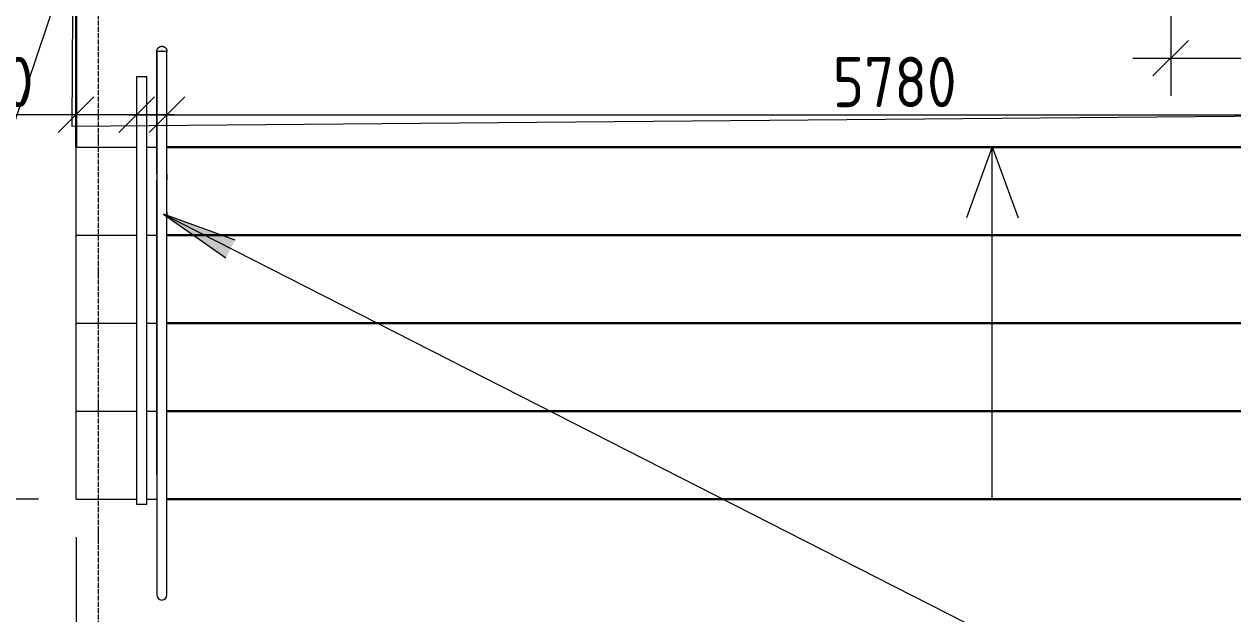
# Model space of a CAD drawing. Header units: millimetres. Extents: x 504091 to 2165846, y 135022 to 442887.
# Drawn here: x 1028373 to 1033176, y 322703 to 325046 of the extents above; entities that cross this region are included whole.
import ezdxf

# ---------------------------------------------------------------- set-up
doc = ezdxf.new("R2010")
doc.units = ezdxf.units.MM
doc.linetypes.add('ADSK_Линия сетки', pattern=[25, 20, -2.5, 0, -2.5])
doc.linetypes.add('осеваяX2', pattern=[4, 2.5, -0.5, 0.5, -0.5])
doc.layers.get('Defpoints').update_dxf_attribs({"color": 255})
for name, color, linetype, lineweight in [('Аннотация', 7, 'Continuous', 9), ('Лестницы', 7, 'Continuous', 18), ('Ограждение', 7, 'Continuous', 18), ('Оси', 165, 'осеваяX2', 13), ('Перекрытие', 7, 'Continuous', 18), ('размеры', 7, 'Continuous', 9), ('Узлы', 7, 'Continuous', 18)]:
    doc.layers.add(name, color=color, linetype=linetype, lineweight=lineweight)
doc.layers.add('ВСПОМОГАТЕЛЬНЫЙ', color=52, linetype='Continuous', lineweight=5, plot=False)
doc.layers.add('Линии', color=7, linetype='Continuous', lineweight=9, true_color=0x00a600)
doc.styles.add('GOST Common_1', font='GOST_Common.ttf', dxfattribs={"width": 0.9, "height": 250})
doc.styles.add('GOST Common_3', font='GOST_Common.ttf', dxfattribs={"height": 250})
doc.styles.add('GOST Common_6', font='GOST_Common.ttf', dxfattribs={"width": 0.9, "height": 200})
doc.dimstyles.new('ADSK_Основной_2_5_мм_округление_до_1', dxfattribs={"dimscale": 304.8, "dimtxt": 251.428749, "dimasz": 0.463911, "dimexe": 0.492126, "dimexo": 0.492126, "dimgap": 0.098425, "dimtad": 1, "dimdec": 0, "dimdsep": 46, "dimtxsty": 'GOST Common_3', "dimblk1": 'OBLIQUE', "dimblk2": 'OBLIQUE', "dimsah": 1, "dimcen": 0.09, "dimdle": 0.492126, "dimazin": 2, "dimtfac": 1, "dimtdec": 4, "dimtix": 1, "dimtmove": 0, "dimatfit": 3, "dimfxl": 0, "dimtvp": 1, "dimtolj": 1, "dimtzin": 0, "dimlwd": 20, "dimlwe": 20, "dimarcsym": 0})
doc.dimstyles.new('ADSK_Основной_2_5_мм_Округление_до_10_мм', dxfattribs={"dimscale": 304.8, "dimtxt": 251.428749, "dimasz": 0.463911, "dimexe": 0.492126, "dimexo": 0.492126, "dimgap": 0.098425, "dimtad": 1, "dimdec": 0, "dimrnd": 10, "dimdsep": 46, "dimtxsty": 'GOST Common_1', "dimblk1": 'OBLIQUE', "dimblk2": 'OBLIQUE', "dimsah": 1, "dimcen": 0.09, "dimdle": 0.492126, "dimazin": 2, "dimtfac": 1, "dimtdec": 4, "dimtix": 1, "dimtmove": 0, "dimatfit": 3, "dimfxl": 0, "dimtvp": 1, "dimtolj": 1, "dimtzin": 0, "dimlwd": 20, "dimlwe": 20, "dimarcsym": 0})

# ---------------------------------------------------------------- blocks, each defined once
blk = doc.blocks.new('Ограждение - Ограждение-2045042-План 1-го этажа')
at = {"layer": 'Ограждение'}
for p, q in [((18650.4, -2845), (18690.4, -2845)), ((18650.4, -3345), (18650.4, -2845)), ((18690.4, -3345), (18690.4, -2845)), ((18650.4, -4545), (18650.4, -3345)), ((18690.4, -4545), (18690.4, -3345)), ((18690.4, -4545), (18650.4, -4545))]:
    blk.add_line(p, q, dxfattribs=at)
blk = doc.blocks.new('Тип перил - Перила_Внутренний_-3098203-План 1-го этажа')
at = {"layer": 'Ограждение'}
for p, q in [((18730.4, -2845), (18730.4, -3332.5)), ((18752.7, -2845), (18748, -2845)), ((18770.4, -3332.5), (18770.4, -2845)), ((18730.4, -3346.6), (18730.4, -4525)), ((18770.4, -4525), (18770.4, -3346.6))]:
    blk.add_line(p, q, dxfattribs=at)
at = {"layer": 'Ограждение', "flags": 128}
for points in [[(18730.4, -3332.5), (18730.4, -3333.7), (18730.4, -3334.9), (18730.4, -3336.1), (18730.4, -3337.3), (18730.4, -3338.5), (18730.4, -3339.6), (18730.4, -3340.8), (18730.4, -3341.9), (18730.4, -3343.1), (18730.4, -3344.2), (18730.4, -3345.3), (18730.4, -3346.4), (18730.4, -3346.6)], [(18770.4, -3346.6), (18770.4, -3345.5), (18770.4, -3344.5), (18770.4, -3343.3), (18770.4, -3342.2), (18770.4, -3341.1), (18770.4, -3339.9), (18770.4, -3338.8), (18770.4, -3337.6), (18770.4, -3336.4), (18770.4, -3335.2), (18770.4, -3334), (18770.4, -3332.8), (18770.4, -3332.5)]]:
    blk.add_lwpolyline(points, dxfattribs=at)
blk = doc.blocks.new('Тип перил - D40-16087-План 1-го этажа')
at = {"layer": 'Ограждение', "flags": 128}
for points in [[(0, 20), (0.8, 20), (1.6, 19.9), (2.4, 19.9), (3.2, 19.7), (4, 19.6), (4.8, 19.4), (5.5, 19.2), (6.3, 19), (7, 18.7), (7.8, 18.4), (8.5, 18.1), (9.2, 17.7), (9.9, 17.4), (10.6, 16.9), (11.3, 16.5), (11.9, 16), (12.6, 15.6), (13.2, 15), (13.8, 14.5), (14.3, 13.9), (14.9, 13.3), (15.4, 12.7), (15.9, 12.1), (16.4, 11.5), (16.8, 10.8), (17.2, 10.1), (17.6, 9.4), (18, 8.7), (18.3, 8), (18.6, 7.2), (18.9, 6.5), (19.2, 5.7), (19.4, 5), (19.6, 4.2), (19.7, 3.4), (19.8, 2.6), (19.9, 1.8), (20, 1), (20, 0.2), (20, 0)], [(20, 0), (20, -0.8), (19.9, -1.6), (19.9, -2.4), (19.7, -3.2), (19.6, -4), (19.4, -4.8), (19.2, -5.5), (19, -6.3), (18.7, -7), (18.4, -7.8), (18.1, -8.5), (17.7, -9.2), (17.4, -9.9), (16.9, -10.6), (16.5, -11.3), (16, -11.9), (15.6, -12.6), (15, -13.2), (14.5, -13.8), (13.9, -14.3), (13.3, -14.9), (12.7, -15.4), (12.1, -15.9), (11.5, -16.4), (10.8, -16.8), (10.1, -17.2), (9.4, -17.6), (8.7, -18), (8, -18.3), (7.2, -18.6), (6.5, -18.9), (5.7, -19.2), (5, -19.4), (4.2, -19.6), (3.4, -19.7), (2.6, -19.8), (1.8, -19.9), (1, -20), (0.2, -20), (0, -20)]]:
    blk.add_lwpolyline(points, dxfattribs=at)
blk = doc.blocks.new('Тип перил - Перила_Внутренний_-V60-План 1-го этажа')
at = {"layer": 'Ограждение'}
for p, q in [((18730.4, -2845), (18770.4, -2845)), ((18730.4, -3332.5), (18730.4, -2845)), ((18770.4, -3332.5), (18770.4, -2845)), ((18730.4, -3332.5), (18730.4, -3356)), ((18730.4, -4525), (18730.4, -3356)), ((18770.4, -3332.5), (18770.4, -3356)), ((18770.4, -4525), (18770.4, -3356))]:
    blk.add_line(p, q, dxfattribs=at)
blk = doc.blocks.new('Тип перил - Перила_Внутренний_-3098215-План 1-го этажа')
at = {"layer": 'Ограждение', "flags": 128}
for points in [[(18730.4, -3332.5), (18730.4, -3333.7), (18730.4, -3334.9), (18730.4, -3336.1), (18730.4, -3337.3), (18730.4, -3338.5), (18730.4, -3339.6), (18730.4, -3340.8), (18730.4, -3341.9), (18730.4, -3343.1), (18730.4, -3344.2), (18730.4, -3345.3), (18730.4, -3346.4), (18730.4, -3346.6)], [(18770.4, -3346.6), (18770.4, -3345.5), (18770.4, -3344.5), (18770.4, -3343.3), (18770.4, -3342.2), (18770.4, -3341.1), (18770.4, -3339.9), (18770.4, -3338.8), (18770.4, -3337.6), (18770.4, -3336.4), (18770.4, -3335.2), (18770.4, -3334), (18770.4, -3332.8)]]:
    blk.add_lwpolyline(points, dxfattribs=at)
blk = doc.blocks.new('Тип перил - D40-V58-План 1-го этажа')
at = {"layer": 'Ограждение', "flags": 128}
for points in [[(4.8, 19.4), (5.5, 19.2), (6.3, 19), (7, 18.7), (7.8, 18.4), (8.5, 18.1), (9.2, 17.7), (9.9, 17.4), (10.6, 16.9), (11.3, 16.5), (11.9, 16), (12.6, 15.6), (13.2, 15), (13.8, 14.5), (14.3, 13.9), (14.9, 13.3), (15.4, 12.7), (15.9, 12.1), (16.4, 11.5), (16.8, 10.8), (17.2, 10.1), (17.6, 9.4), (18, 8.7), (18.3, 8), (18.6, 7.2), (18.9, 6.5), (19.2, 5.7), (19.4, 5), (19.6, 4.2), (19.7, 3.4), (19.8, 2.6), (19.9, 1.8), (20, 1), (20, 0.2), (20, 0)], [(9.4, -17.6), (8.7, -18), (8, -18.3), (7.2, -18.6), (6.5, -18.9), (5.7, -19.2), (5, -19.4), (4.2, -19.6)], [(20, 0), (20, -0.8), (19.9, -1.6), (19.9, -2.4), (19.7, -3.2), (19.6, -4), (19.4, -4.8), (19.2, -5.5), (19, -6.3), (18.7, -7), (18.4, -7.8), (18.1, -8.5), (17.7, -9.2), (17.4, -9.9), (16.9, -10.6), (16.5, -11.3), (16, -11.9), (15.6, -12.6), (15, -13.2), (14.5, -13.8), (13.9, -14.3), (13.3, -14.9), (12.7, -15.4), (12.1, -15.9), (11.5, -16.4), (10.8, -16.8), (10.1, -17.2)]]:
    blk.add_lwpolyline(points, dxfattribs=at)
blk = doc.blocks.new('Тип перил - Перила_Внутренний_-V61-План 1-го этажа')
at = {"layer": 'Ограждение'}
for p, q in [((18730.4, -3332.5), (18730.4, -3346.7)), ((18770.4, -3332.5), (18770.4, -3346.7))]:
    blk.add_line(p, q, dxfattribs=at)
blk = doc.blocks.new('ADSK_Стрелка - По умолчанию-7055096-План 1-го этажа')
at = {"layer": 'Узлы'}
blk.add_line((0, 0), (1399.4, 0.2), dxfattribs=at)
blk = doc.blocks.new('_Oblique')
at = {"color": 0, "linetype": 'ByBlock', "lineweight": -2}
blk.add_line((-0.5, -0.5), (0.5, 0.5), dxfattribs=at)
blk = doc.blocks.new('*D980')
at = {"layer": 'Defpoints', "color": 0, "lineweight": 20, "transparency": 16777216}
for p in [(1034724.3, 324686.3), (1028940.8, 324628.1), (1034724.3, 324558.2)]:
    blk.add_point(p, dxfattribs=at)
at = {"layer": 'размеры', "color": 0, "transparency": 16777216}
for p, q in [((1028940.8, 324778.1), (1028940.8, 324836.3)), ((1034724.3, 324708.2), (1034724.3, 324836.3)), ((1028790.8, 324686.3), (1034874.3, 324686.3))]:
    blk.add_line(p, q, dxfattribs=at)
at = {"layer": 'размеры', "color": 0, "transparency": 16777216, "xscale": 141.4, "yscale": 141.4, "zscale": 141.4, "rotation": 180}
blk.add_blockref('_Oblique', (1028940.8, 324686.3), dxfattribs=at)
at = {"layer": 'размеры', "color": 0, "transparency": 16777216, "xscale": 141.4, "yscale": 141.4, "zscale": 141.4}
blk.add_blockref('_Oblique', (1034724.3, 324686.3), dxfattribs=at)
at = {"layer": 'размеры', "color": 0, "lineweight": 20, "transparency": 16777216, "insert": (1031832.5, 324816.3), "char_height": 200, "attachment_point": 5, "style": 'GOST Common_6'}
blk.add_mtext('\\A1;5780', dxfattribs=at)
blk = doc.blocks.new('*D946')
at = {"layer": 'Defpoints', "color": 0, "lineweight": 20, "transparency": 16777216}
for p in [(1028579.7, 324686.3), (1028579.7, 324631.5), (1028820.8, 324609.9)]:
    blk.add_point(p, dxfattribs=at)
at = {"layer": 'размеры', "color": 0, "transparency": 16777216}
for p, q in [((1028579.7, 324781.5), (1028579.7, 324836.3)), ((1028820.8, 324759.9), (1028820.8, 324836.3)), ((1028579.7, 324686.3), (1028018.3, 324686.3)), ((1028970.8, 324686.3), (1028579.7, 324686.3))]:
    blk.add_line(p, q, dxfattribs=at)
at = {"layer": 'размеры', "color": 0, "transparency": 16777216, "xscale": 141.4, "yscale": 141.4, "zscale": 141.4, "rotation": 180}
blk.add_blockref('_Oblique', (1028579.7, 324686.3), dxfattribs=at)
at = {"layer": 'размеры', "color": 0, "transparency": 16777216, "xscale": 141.4, "yscale": 141.4, "zscale": 141.4}
blk.add_blockref('_Oblique', (1028820.8, 324686.3), dxfattribs=at)
at = {"layer": 'размеры', "color": 0, "lineweight": 20, "transparency": 16777216, "insert": (1028228.3, 324816.3), "char_height": 200, "attachment_point": 5, "style": 'GOST Common_6'}
blk.add_mtext('\\A1;240', dxfattribs=at)
blk = doc.blocks.new('*D983')
at = {"layer": 'Defpoints', "color": 0, "lineweight": 20, "transparency": 16777216}
for p in [(1028579.7, 323158.2), (1041829.7, 323158.2), (1041829.7, 322511.5)]:
    blk.add_point(p, dxfattribs=at)
at = {"layer": 'размеры', "color": 0, "transparency": 16777216}
for p, q in [((1028579.7, 323008.2), (1028579.7, 322361.5)), ((1041829.7, 323008.2), (1041829.7, 322361.5)), ((1028429.7, 322511.5), (1041979.7, 322511.5))]:
    blk.add_line(p, q, dxfattribs=at)
at = {"layer": 'размеры', "color": 0, "transparency": 16777216, "xscale": 141.4, "yscale": 141.4, "zscale": 141.4, "rotation": 180}
blk.add_blockref('_Oblique', (1028579.7, 322511.5), dxfattribs=at)
at = {"layer": 'размеры', "color": 0, "transparency": 16777216, "xscale": 141.4, "yscale": 141.4, "zscale": 141.4}
blk.add_blockref('_Oblique', (1041829.7, 322511.5), dxfattribs=at)
at = {"layer": 'размеры', "color": 0, "lineweight": 20, "transparency": 16777216, "insert": (1035204.7, 322641.5), "char_height": 200, "attachment_point": 5, "style": 'GOST Common_6'}
blk.add_mtext('\\A1;13250', dxfattribs=at)
blk = doc.blocks.new('*D1024')
at = {"layer": 'Defpoints', "color": 0, "lineweight": 20, "transparency": 16777216}
for p in [(1028545.2, 326303.3), (1028263.7, 323158.2), (1028579.7, 323158.2)]:
    blk.add_point(p, dxfattribs=at)
at = {"layer": 'размеры', "color": 0, "transparency": 16777216}
for p, q in [((1028263.7, 326453.3), (1028263.7, 323008.2)), ((1028395.2, 326303.3), (1028113.7, 326303.3)), ((1028429.7, 323158.2), (1028113.7, 323158.2))]:
    blk.add_line(p, q, dxfattribs=at)
at = {"layer": 'размеры', "color": 0, "transparency": 16777216, "xscale": 141.4, "yscale": 141.4, "zscale": 141.4}
for p, rotation in [((1028263.7, 326303.3), 90), ((1028263.7, 323158.2), 270)]:
    blk.add_blockref('_Oblique', p, dxfattribs=dict(at, rotation=rotation))
at = {"layer": 'размеры', "color": 0, "lineweight": 20, "transparency": 16777216, "insert": (1028133.7, 325385.7), "char_height": 200, "attachment_point": 5, "rotation": 90, "style": 'GOST Common_6'}
blk.add_mtext('\\A1;3145', dxfattribs=at)
blk = doc.blocks.new('*D1025')
at = {"layer": 'Defpoints', "color": 0, "lineweight": 20, "transparency": 16777216}
for p in [(1032929.5, 325248.2), (1034429.5, 325248.2), (1034429.5, 324911)]:
    blk.add_point(p, dxfattribs=at)
at = {"layer": 'размеры', "color": 0, "transparency": 16777216}
for p, q in [((1032929.5, 325098.2), (1032929.5, 324761)), ((1034429.5, 325098.2), (1034429.5, 324761)), ((1032779.5, 324911), (1034579.5, 324911))]:
    blk.add_line(p, q, dxfattribs=at)
at = {"layer": 'размеры', "color": 0, "transparency": 16777216, "xscale": 141.4, "yscale": 141.4, "zscale": 141.4, "rotation": 180}
blk.add_blockref('_Oblique', (1032929.5, 324911), dxfattribs=at)
at = {"layer": 'размеры', "color": 0, "transparency": 16777216, "xscale": 141.4, "yscale": 141.4, "zscale": 141.4}
blk.add_blockref('_Oblique', (1034429.5, 324911), dxfattribs=at)
at = {"layer": 'размеры', "color": 0, "lineweight": 20, "transparency": 16777216, "insert": (1033679.5, 325041), "char_height": 200, "attachment_point": 5, "style": 'GOST Common_6'}
blk.add_mtext('\\A1;1500', dxfattribs=at)

msp = doc.modelspace()

# ---------------------------------------------------------------- hatches: boundary and pattern name
at = {"layer": 'Аннотация', "lineweight": 9}
msp.add_hatch(color=256, dxfattribs=at).paths.add_polyline_path([(1028927.0591, 324291.2949), (1029174.9693, 324117.8), (1029211.4257, 324187.8756)])

# ---------------------------------------------------------------- linework, layer by layer
for p, q in [((1028852.4827, 326187.4104), (1028176.769, 324191.0758)), ((1028927.0591, 324291.2949), (1029174.9693, 324117.8)), ((1029211.4257, 324187.8756), (1028927.0591, 324291.2949)), ((1028927.0591, 324291.2949), (1033252.0337, 322089.5495))]:
    msp.add_line(p, q, dxfattribs=at)
at = {"layer": 'Аннотация', "lineweight": 20}
for q in [(1032117.484, 324276.3028), (1032322.6961, 324276.3028)]:
    msp.add_line((1032220.0901, 324558.2106), q, dxfattribs=at)
at = {"layer": 'ВСПОМОГАТЕЛЬНЫЙ', "color": 1, "ltscale": 0.03}
msp.add_lwpolyline([(1028725.5526, 329368.3051), (1028723.5347, 329013.5409), (1028587.5272, 329013.5409), (1028562.6519, 324640.8787), (1041806.0045, 324754.5907), (1041717.1355, 329350.3014)], dxfattribs=at)
at = {"layer": 'Лестницы'}
for p, q in [((1028579.6885, 324557.5657), (1028820.7613, 324557.5657)), ((1028579.6885, 324257.5657), (1028579.6885, 324557.5657)), ((1028860.7613, 324557.5657), (1028900.7613, 324557.5657)), ((1028579.6885, 323957.5657), (1028579.6885, 324257.5657)), ((1028579.6885, 324208.2106), (1028820.7613, 324208.2106)), ((1028579.6885, 324208.2106), (1028820.7613, 324208.2106)), ((1028860.7613, 324208.2106), (1028901.2881, 324208.2106)), ((1028860.7613, 324208.2106), (1028901.2881, 324208.2106)), ((1028940.7613, 324208.2106), (1034724.8287, 324208.2106)), ((1028579.6885, 323657.5657), (1028579.6885, 323957.5657)), ((1028579.6885, 323858.2106), (1028820.7613, 323858.2106)), ((1028579.6885, 323858.2106), (1028820.7613, 323858.2106)), ((1028860.7613, 323858.2106), (1028900.7613, 323858.2106)), ((1028860.7613, 323858.2106), (1028900.7613, 323858.2106)), ((1028940.7613, 323858.2106), (1034724.3019, 323858.2106)), ((1028579.6885, 323357.5657), (1028579.6885, 323657.5657)), ((1028579.6885, 323508.2106), (1028820.7613, 323508.2106)), ((1028579.6885, 323508.2106), (1028820.7613, 323508.2106)), ((1028860.7613, 323508.2106), (1028900.7613, 323508.2106)), ((1028860.7613, 323508.2106), (1028900.7613, 323508.2106)), ((1028940.7613, 323508.2106), (1034724.3019, 323508.2106)), ((1028579.6885, 323158.2106), (1028579.6885, 323357.5657)), ((1028579.6885, 323158.2106), (1028820.7613, 323158.2106)), ((1028579.6885, 323158.2106), (1028820.7613, 323158.2106)), ((1028860.7613, 323158.2106), (1028900.7613, 323158.2106)), ((1028860.7613, 323158.2106), (1028900.7613, 323158.2106)), ((1028940.7613, 323158.2106), (1034724.3019, 323158.2106))]:
    msp.add_line(p, q, dxfattribs=at)
at = {"layer": 'Лестницы', "color": 2, "lineweight": 30}
for p, q in [((1028940.7613, 324557.5657), (1034724.3019, 324557.5657)), ((1028940.7613, 324208.2106), (1034724.8287, 324208.2106)), ((1028940.7613, 323858.2106), (1034724.3019, 323858.2106)), ((1028940.7613, 323508.2106), (1034724.3019, 323508.2106)), ((1028940.7613, 323158.2106), (1034724.3019, 323158.2106))]:
    msp.add_line(p, q, dxfattribs=at)
msp.add_lwpolyline([(1028579.6885, 324558.2106), (1028579.6885, 326303.3051)], dxfattribs=at)
at = {"layer": 'Линии', "color": 7}
for p, q in [((1028900.7613, 323258.2186), (1028900.7613, 322778.2106)), ((1028940.7613, 322778.2106), (1028940.7613, 323258.2186))]:
    msp.add_line(p, q, dxfattribs=at)
msp.add_arc((1028920.7613, 322778.2106), 20, 180, 0, dxfattribs=at)
at = {"layer": 'Оси', "linetype": 'ADSK_Линия сетки'}
msp.add_line((1028668.6554, 318689.9319), (1028668.6554, 331772.0057), dxfattribs=at)
at = {"layer": 'Перекрытие'}
msp.add_line((1029389.4584, 324558.2106), (1034724.3019, 324558.2106), dxfattribs=at)

# ---------------------------------------------------------------- block references
at = {"layer": 'Ограждение', "rotation": 90}
for name in ['Тип перил - D40-16087-План 1-го этажа', 'Тип перил - D40-V58-План 1-го этажа']:
    msp.add_blockref(name, (1028920.7613, 324938.2186), dxfattribs=at)
at = {"layer": 'Ограждение'}
for name, p in [('Тип перил - Перила_Внутренний_-3098203-План 1-го этажа', (1010170.393, 327783.2186)), ('Тип перил - Перила_Внутренний_-V60-План 1-го этажа', (1010170.393, 327783.2186)), ('Ограждение - Ограждение-2045042-План 1-го этажа', (1010170.393, 327682.5657)), ('Тип перил - Перила_Внутренний_-3098215-План 1-го этажа', (1010170.393, 327633.2106)), ('Тип перил - Перила_Внутренний_-V61-План 1-го этажа', (1010170.393, 327633.2106))]:
    msp.add_blockref(name, p, dxfattribs=at)
at = {"layer": 'Узлы', "rotation": 89.99999999999984}
msp.add_blockref('ADSK_Стрелка - По умолчанию-7055096-План 1-го этажа', (1032220.0901, 323158.2106), dxfattribs=at)

# ---------------------------------------------------------------- dimensions: what is measured, and where the dimension line sits
at = {"layer": 'размеры', "lineweight": 20}
dim = msp.add_linear_dim(base=(1028263.6958, 323158.2106), p1=(1028545.1652, 326303.3051), p2=(1028579.6885, 323158.2106), angle=90, dimstyle='ADSK_Основной_2_5_мм_округление_до_1', override={"dimtxt": 230, "dimpost": '<>', "dimtxsty": 'GOST Common_6', "dimfxl": 1500, "dimlwd": 65535, "dimlwe": 65535}, dxfattribs=at)
dim.commit()
dim.dimension.update_dxf_attribs({"geometry": '*D1024', "text_midpoint": (1028263.6958, 325385.7443), "dimtype": 160})
for base, p1, p2, picture, middle in [((1034429.5149, 324910.9515), (1032929.5149, 325248.2106), (1034429.5149, 325248.2106), '*D1025', (1033679.5149, 325040.9515)), ((1034724.3019, 324686.2934), (1028940.7613, 324628.0572), (1034724.3019, 324558.2106), '*D980', (1031832.5316, 324816.2934)), ((1041829.6885, 322511.4736), (1028579.6885, 323158.2106), (1041829.6885, 323158.2106), '*D983', (1035204.6885, 322641.4736))]:
    dim = msp.add_linear_dim(base=base, p1=p1, p2=p2, dimstyle='ADSK_Основной_2_5_мм_Округление_до_10_мм', override={"dimtxt": 230, "dimpost": '<>', "dimtxsty": 'GOST Common_6', "dimfxl": 1633.351185, "dimlwd": 65535, "dimlwe": 65535}, dxfattribs=at)
    dim.commit()
    dim.dimension.update_dxf_attribs({"geometry": picture, "text_midpoint": middle})
dim = msp.add_linear_dim(base=(1028579.6885, 324686.2934), p1=(1028820.7613, 324609.9012), p2=(1028579.6885, 324631.5027), dimstyle='ADSK_Основной_2_5_мм_Округление_до_10_мм', override={"dimtxt": 230, "dimpost": '<>', "dimtxsty": 'GOST Common_6', "dimfxl": 1633.351185, "dimlwd": 65535, "dimlwe": 65535}, dxfattribs=at)
dim.commit()
dim.dimension.update_dxf_attribs({"geometry": '*D946', "text_midpoint": (1028228.2885, 324686.2934), "dimtype": 160})

doc.saveas('drawing.dxf')
